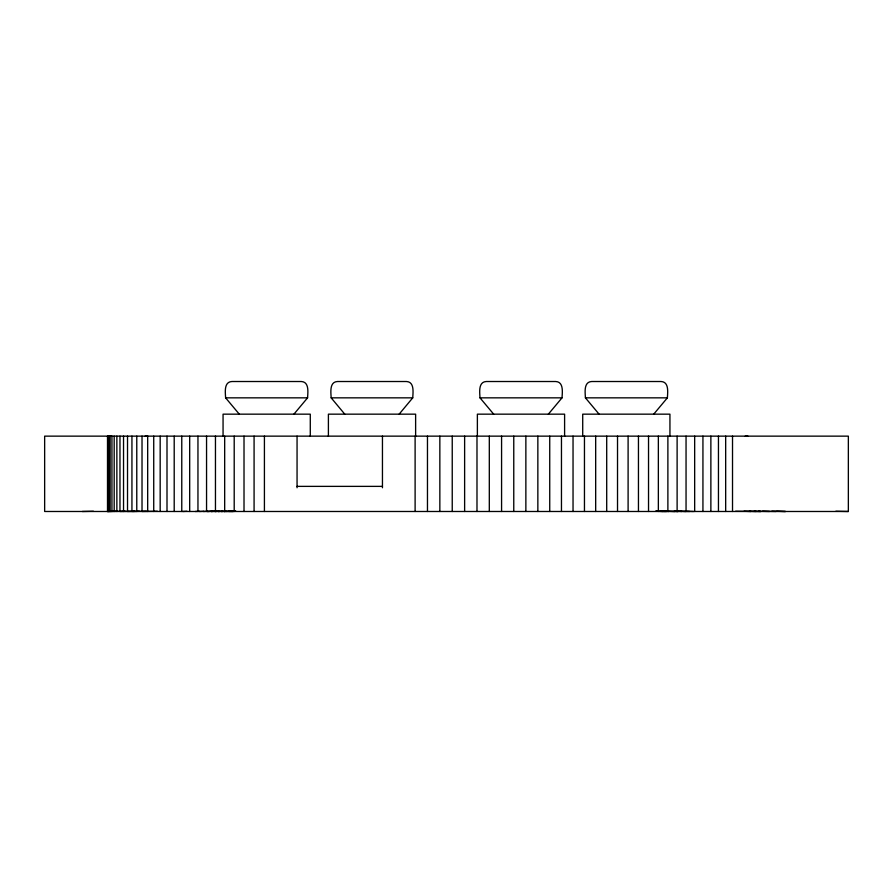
<?xml version="1.0" encoding="UTF-8"?>
<svg xmlns="http://www.w3.org/2000/svg" width="893" height="893" viewBox="0 0 893 893"><rect width="100%" height="100%" fill="white"/><g stroke="black" fill="none" stroke-linecap="round" stroke-linejoin="round"><path stroke-width="1.34" d="M399.149 414.162L412.745 397.843C413.012 392.474 414.609 381.847 406.438 381.512L337.498 381.512C329.316 381.836 330.879 392.451 331.169 397.843L344.765 414.162M293.92 414.162L307.572 397.843C307.851 392.474 309.447 381.858 301.276 381.512L231.946 381.512C223.763 381.836 225.326 392.451 225.616 397.843L239.279 414.162M548.358 414.162L562.021 397.843C562.322 392.462 563.885 381.836 555.703 381.512L486.317 381.512C478.135 381.847 479.72 392.462 479.999 397.843L493.673 414.162M653.721 414.162L667.384 397.843C667.674 392.451 669.237 381.836 661.054 381.512L591.724 381.512C583.553 381.858 585.149 392.474 585.428 397.843L599.08 414.162M235.741 511.265L231.644 511.488L235.785 511.243M230.338 511.488L233.118 511.265M231.41 511.276L228.63 511.488L234.524 511.243M226.521 511.488L229.289 511.276M226.811 511.287L224.054 511.488L230.695 511.254M224.009 511.287L221.252 511.488L225.416 511.265M215.313 511.209L211.161 511.488L216.72 511.209M211.507 511.22L207.377 511.488L212.914 511.22M203.448 511.488L207.623 511.231M199.418 511.488L203.593 511.243M195.344 511.488L199.507 511.243M182.786 511.488L186.961 511.265M745.119 436.242L747.887 436.141M111.681 436.242L107.506 436.141L107.506 511.488L115.856 511.243M132.555 511.488L139.375 511.265M134.475 511.265L119.975 511.488L119.975 436.141M107.484 511.488L125.187 511.231M157.402 511.243L142.02 511.488L142.02 436.141M146.497 511.254L127.52 511.488L127.52 436.141M82.323 511.488L93.441 511.254M225.616 397.843L307.572 397.843M331.169 397.843L412.745 397.843M479.999 397.843L562.021 397.843M585.428 397.843L667.384 397.843M297.056 486.372L382.45 486.372M848.35 511.488L44.65 511.488L44.65 436.141L848.35 436.141L848.35 511.488L835.837 511.254M735.598 511.243L760.445 511.488M776.676 511.243L785.494 511.488L771.853 511.243M685.255 511.231L693.582 511.488M758.525 511.265L769.465 511.488M674.874 511.265L689.552 511.488M749.26 511.254L756.226 511.488M754.116 511.254L761.059 511.488M661.992 511.254L678.234 511.488L674.092 511.276M744.036 511.254L750.98 511.488M655.73 511.243L666.479 511.488L662.305 511.254M762.533 511.231L776.14 511.488M145.112 436.141L147.87 436.253M680.086 511.22L685.623 511.488M676.28 511.209L681.839 511.488M667.584 511.265L674.862 511.488M664.783 511.254L668.946 511.488M660.228 511.254L664.37 511.488M655.897 511.243L662.662 511.488M732.517 436.141L732.517 511.488M725.674 436.141L725.674 511.488M718.452 436.141L718.452 511.488M710.873 436.141L710.873 511.488M702.936 436.141L702.936 511.488M694.665 436.141L694.665 511.488M686.047 436.141L686.047 511.488M677.117 436.141L677.117 511.488M669.94 436.387L669.94 414.162L582.716 414.162L582.716 436.387M667.886 436.141L667.886 511.488M658.353 436.141L658.353 511.488M648.53 436.141L648.53 511.488M638.45 436.141L638.45 511.488M628.103 436.141L628.103 511.488M617.521 436.141L617.521 511.488M606.704 436.141L606.704 511.488M595.676 436.141L595.676 511.488M584.457 436.141L584.457 511.488M573.038 436.141L573.038 511.488M564.599 436.387L564.599 414.162L477.375 414.162L477.375 436.387M561.463 436.141L561.463 511.488M549.731 436.141L549.731 511.488M537.854 436.141L537.854 511.488M525.865 436.141L525.865 511.488M513.765 436.141L513.765 511.488M501.576 436.141L501.576 511.488M489.308 436.141L489.308 511.488M476.985 436.141L476.985 511.488M464.628 436.141L464.628 511.488M452.238 436.141L452.238 511.488M439.847 436.141L439.847 511.488M427.468 436.141L427.468 511.488M415.625 436.387L415.625 414.162L328.401 414.162L328.401 436.387M415.111 436.141L415.111 511.488M382.45 436.141L382.45 487.768M310.284 436.387L310.284 414.162L223.06 414.162L223.06 436.387M297.056 436.141L297.056 487.768M264.417 436.141L264.417 511.488M254.081 436.141L254.081 511.488M244.012 436.141L244.012 511.488M234.2 436.141L234.2 511.488M224.679 436.141L224.679 511.488M215.459 436.141L215.459 511.488M206.551 436.141L206.551 511.488M197.956 436.141L197.956 511.488M189.684 436.141L189.684 511.488M181.77 436.141L181.77 511.488M174.202 436.141L174.202 511.488M167.002 436.141L167.002 511.488M160.171 436.141L160.171 511.488M153.73 436.141L153.73 511.488M147.68 436.141L147.68 511.488M136.774 436.141L136.774 511.488M131.941 436.141L131.941 511.488M123.535 436.141L123.535 511.488M116.86 436.141L116.86 511.488M114.181 436.141L114.181 511.488M111.938 436.141L111.938 511.488M110.152 436.141L110.152 511.488M108.812 436.141L108.812 511.488M107.919 436.141L107.919 511.488M222.29 511.198L218.138 511.488L222.312 511.265M218.93 511.209L214.767 511.488L218.908 511.276"/></g></svg>
